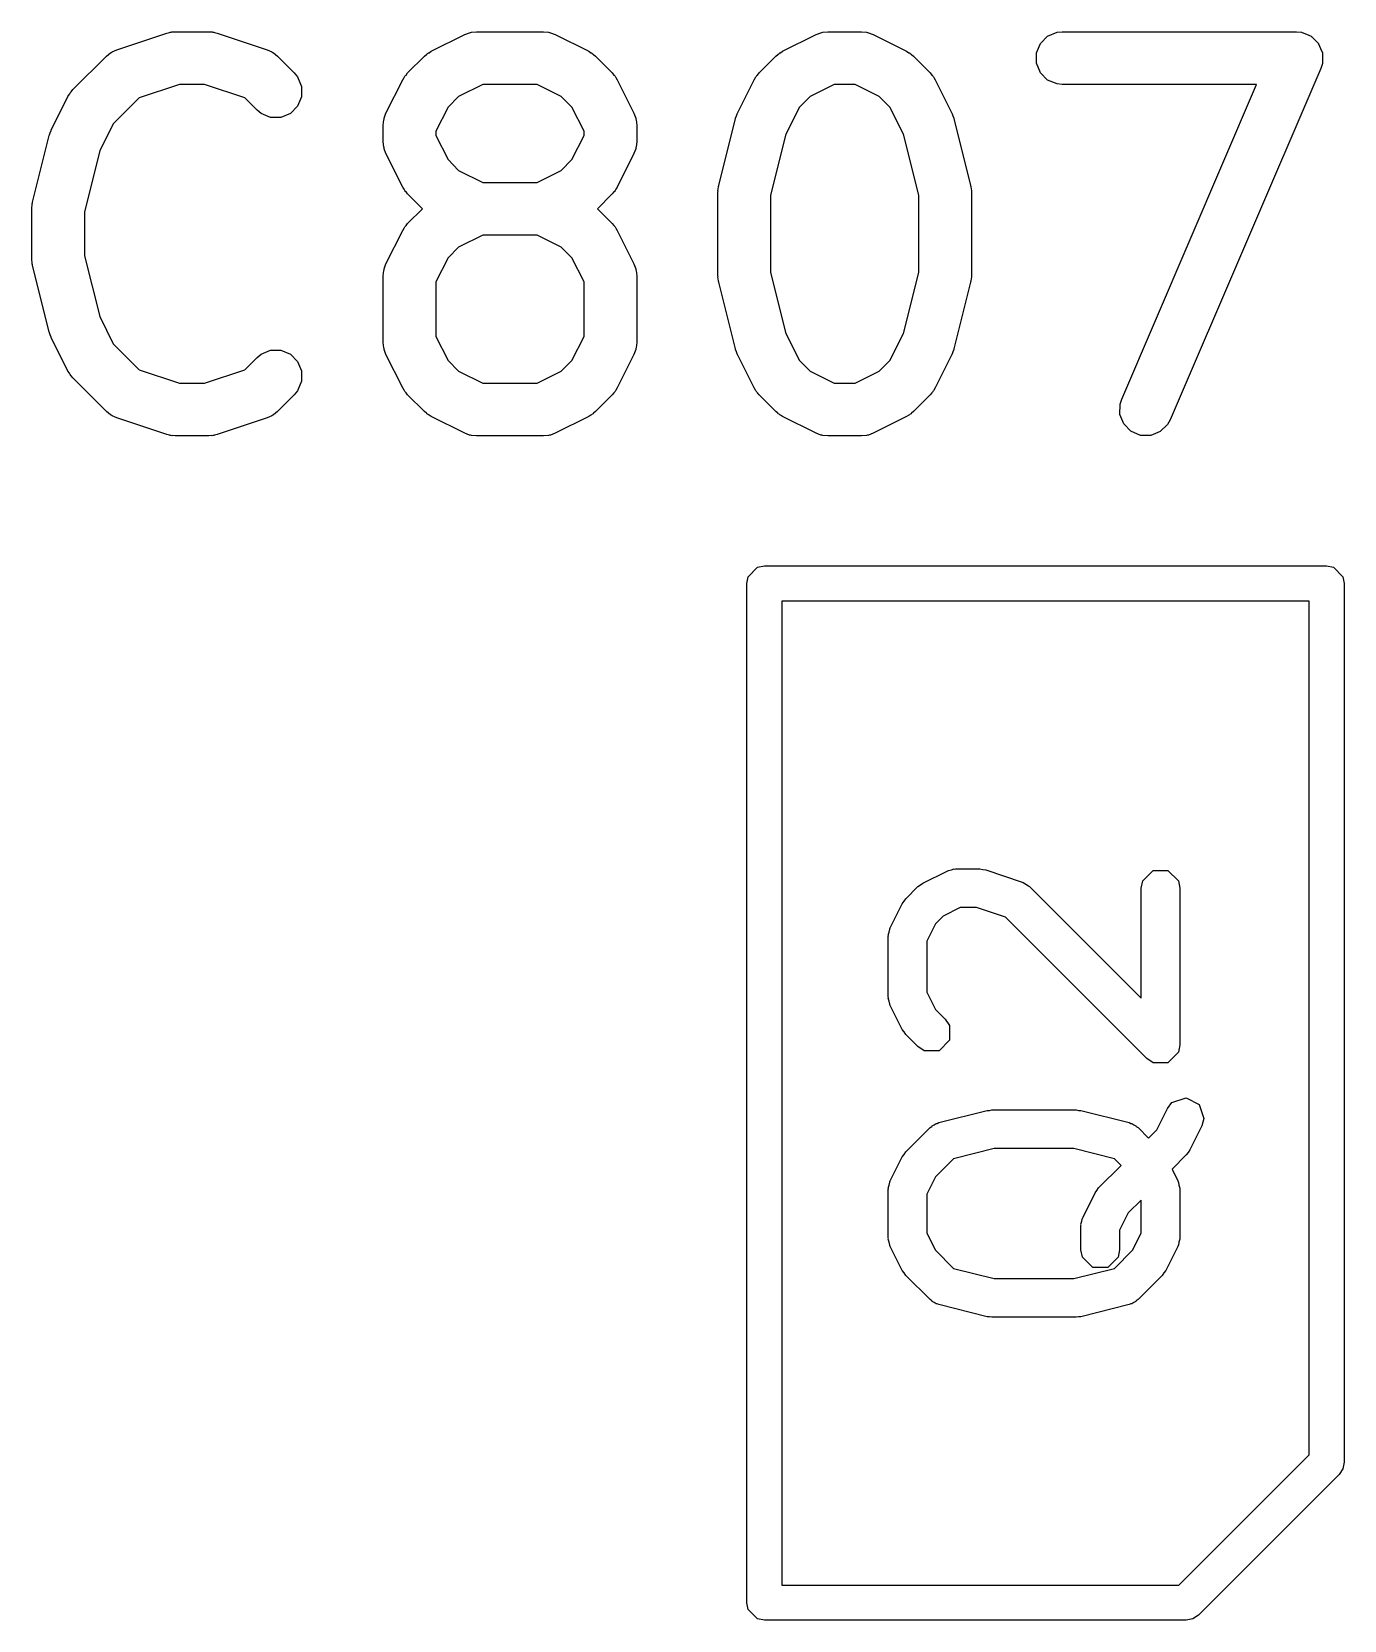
# Model space of a CAD drawing. Header units: inches. Extents: x 4.11 to 10.25, y -6.46 to -1.35.
# Drawn here: x 5.5405 to 5.6875, y -6.0728 to -5.8949 of the extents above; entities that cross this region are included whole.
import ezdxf

# ---------------------------------------------------------------- set-up
doc = ezdxf.new("R2010")
doc.units = ezdxf.units.IN
doc.header["$MEASUREMENT"] = 0
doc.layers.add('BLACK', color=250, linetype='CONTINUOUS')

msp = doc.modelspace()

# ---------------------------------------------------------------- linework, layer by layer
at = {"layer": 'BLACK', "linetype": 'CONTINUOUS'}
for p, q in [((5.54999, -5.8969), (5.55561, -5.89503)), ((5.55561, -5.89503), (5.5559, -5.89496)), ((5.5559, -5.89496), (5.55597, -5.89493)), ((5.55597, -5.89493), (5.55608, -5.89492)), ((5.55608, -5.89492), (5.55618, -5.8949)), ((5.55618, -5.8949), (5.55626, -5.8949)), ((5.55626, -5.8949), (5.55655, -5.89487)), ((5.55655, -5.89487), (5.5603, -5.89487)), ((5.5603, -5.89487), (5.56059, -5.8949)), ((5.56059, -5.8949), (5.56067, -5.8949)), ((5.56067, -5.8949), (5.56077, -5.89492)), ((5.56077, -5.89492), (5.56087, -5.89493)), ((5.56087, -5.89493), (5.56095, -5.89496)), ((5.56095, -5.89496), (5.56123, -5.89503)), ((5.56123, -5.89503), (5.56686, -5.8969)), ((5.58522, -5.89706), (5.58897, -5.89519)), ((5.58897, -5.89519), (5.58951, -5.89498)), ((5.58951, -5.89498), (5.58962, -5.89497)), ((5.58962, -5.89497), (5.58972, -5.89493)), ((5.58972, -5.89493), (5.59029, -5.89487)), ((5.59029, -5.89487), (5.59779, -5.89487)), ((5.59779, -5.89487), (5.59837, -5.89493)), ((5.59837, -5.89493), (5.59847, -5.89497)), ((5.59847, -5.89497), (5.59857, -5.89498)), ((5.59857, -5.89498), (5.59911, -5.89519)), ((5.59911, -5.89519), (5.60286, -5.89706)), ((5.62459, -5.89706), (5.62834, -5.89519)), ((5.62834, -5.89519), (5.62888, -5.89498)), ((5.62888, -5.89498), (5.62899, -5.89497)), ((5.62899, -5.89497), (5.62909, -5.89493)), ((5.62909, -5.89493), (5.62966, -5.89487)), ((5.62966, -5.89487), (5.63341, -5.89487)), ((5.63341, -5.89487), (5.63399, -5.89493)), ((5.63399, -5.89493), (5.63409, -5.89497)), ((5.63409, -5.89497), (5.63419, -5.89498)), ((5.63419, -5.89498), (5.63473, -5.89519)), ((5.63473, -5.89519), (5.63848, -5.89706)), ((5.65346, -5.89619), (5.65427, -5.89537)), ((5.65427, -5.89537), (5.65533, -5.89493)), ((5.65533, -5.89493), (5.65591, -5.89487)), ((5.65591, -5.89487), (5.68216, -5.89487)), ((5.68216, -5.89487), (5.68273, -5.89493)), ((5.68273, -5.89493), (5.68275, -5.89494)), ((5.68275, -5.89494), (5.68277, -5.89494)), ((5.68277, -5.89494), (5.68328, -5.89516)), ((5.68328, -5.89516), (5.6838, -5.89537)), ((5.6838, -5.89537), (5.68381, -5.89539)), ((5.68381, -5.89539), (5.68383, -5.89539)), ((5.68383, -5.89539), (5.68422, -5.89579)), ((5.68422, -5.89579), (5.68461, -5.89619)), ((5.54884, -5.89761), (5.54928, -5.89725)), ((5.54928, -5.89725), (5.54938, -5.89721)), ((5.54938, -5.89721), (5.54946, -5.89714)), ((5.54946, -5.89714), (5.54999, -5.8969)), ((5.56686, -5.8969), (5.56738, -5.89714)), ((5.56738, -5.89714), (5.56746, -5.89721)), ((5.56746, -5.89721), (5.56756, -5.89725)), ((5.56756, -5.89725), (5.56801, -5.89761)), ((5.58446, -5.89761), (5.58468, -5.89743)), ((5.58468, -5.89743), (5.58473, -5.89737)), ((5.58473, -5.89737), (5.58482, -5.89731)), ((5.58482, -5.89731), (5.5849, -5.89725)), ((5.5849, -5.89725), (5.58498, -5.89722)), ((5.58498, -5.89722), (5.58522, -5.89706)), ((5.60286, -5.89706), (5.60311, -5.89722)), ((5.60311, -5.89722), (5.60318, -5.89725)), ((5.60318, -5.89725), (5.60326, -5.89731)), ((5.60326, -5.89731), (5.60335, -5.89737)), ((5.60335, -5.89737), (5.6034, -5.89743)), ((5.6034, -5.89743), (5.60363, -5.89761)), ((5.62383, -5.89761), (5.62405, -5.89743)), ((5.62405, -5.89743), (5.6241, -5.89737)), ((5.6241, -5.89737), (5.62419, -5.89731)), ((5.62419, -5.89731), (5.62427, -5.89725)), ((5.62427, -5.89725), (5.62435, -5.89722)), ((5.62435, -5.89722), (5.62459, -5.89706)), ((5.63848, -5.89706), (5.63873, -5.89722)), ((5.63873, -5.89722), (5.6388, -5.89725)), ((5.6388, -5.89725), (5.63888, -5.89731)), ((5.63888, -5.89731), (5.63897, -5.89737)), ((5.63897, -5.89737), (5.63902, -5.89743)), ((5.63902, -5.89743), (5.63925, -5.89761)), ((5.65301, -5.89725), (5.65346, -5.89619)), ((5.65301, -5.8984), (5.65301, -5.89725)), ((5.68461, -5.89619), (5.68462, -5.8962)), ((5.68462, -5.8962), (5.68463, -5.89622)), ((5.68463, -5.89622), (5.68484, -5.89674)), ((5.68484, -5.89674), (5.68505, -5.89725)), ((5.68505, -5.89725), (5.68505, -5.89727)), ((5.68505, -5.89727), (5.68506, -5.89729)), ((5.68506, -5.89729), (5.68505, -5.89785)), ((5.54509, -5.90136), (5.54884, -5.89761)), ((5.56801, -5.89761), (5.56988, -5.89949)), ((5.58258, -5.89949), (5.58446, -5.89761)), ((5.60363, -5.89761), (5.6055, -5.89949)), ((5.62195, -5.89949), (5.62383, -5.89761)), ((5.63925, -5.89761), (5.64113, -5.89949)), ((5.65346, -5.89947), (5.65301, -5.8984)), ((5.68487, -5.89899), (5.668, -5.93836)), ((5.68505, -5.89844), (5.68487, -5.89899)), ((5.68505, -5.89785), (5.68505, -5.8984)), ((5.68505, -5.8984), (5.68505, -5.89842)), ((5.68505, -5.89842), (5.68505, -5.89844)), ((5.55703, -5.90078), (5.55252, -5.90228)), ((5.55982, -5.90078), (5.55703, -5.90078)), ((5.56433, -5.90228), (5.55982, -5.90078)), ((5.56988, -5.89949), (5.57025, -5.89994)), ((5.57025, -5.89994), (5.57069, -5.901)), ((5.57069, -5.901), (5.57069, -5.90215)), ((5.58015, -5.90401), (5.58203, -5.90026)), ((5.58203, -5.90026), (5.58218, -5.90001)), ((5.58218, -5.90001), (5.58221, -5.89994)), ((5.58221, -5.89994), (5.58228, -5.89986)), ((5.58228, -5.89986), (5.58234, -5.89977)), ((5.58234, -5.89977), (5.5824, -5.89972)), ((5.5824, -5.89972), (5.58258, -5.89949)), ((5.59099, -5.90078), (5.58829, -5.90213)), ((5.5971, -5.90078), (5.59099, -5.90078)), ((5.59979, -5.90213), (5.5971, -5.90078)), ((5.6055, -5.89949), (5.60569, -5.89972)), ((5.60569, -5.89972), (5.60575, -5.89977)), ((5.60575, -5.89977), (5.60581, -5.89986)), ((5.60581, -5.89986), (5.60587, -5.89994)), ((5.60587, -5.89994), (5.6059, -5.90001)), ((5.6059, -5.90001), (5.60606, -5.90026)), ((5.60606, -5.90026), (5.60793, -5.90401)), ((5.61952, -5.90401), (5.6214, -5.90026)), ((5.6214, -5.90026), (5.62155, -5.90001)), ((5.62155, -5.90001), (5.62158, -5.89994)), ((5.62158, -5.89994), (5.62165, -5.89986)), ((5.62165, -5.89986), (5.62171, -5.89977)), ((5.62171, -5.89977), (5.62177, -5.89972)), ((5.62177, -5.89972), (5.62195, -5.89949)), ((5.63036, -5.90078), (5.62766, -5.90213)), ((5.63272, -5.90078), (5.63036, -5.90078)), ((5.63541, -5.90213), (5.63272, -5.90078)), ((5.64113, -5.89949), (5.64131, -5.89972)), ((5.64131, -5.89972), (5.64137, -5.89977)), ((5.64137, -5.89977), (5.64143, -5.89986)), ((5.64143, -5.89986), (5.64149, -5.89994)), ((5.64149, -5.89994), (5.64152, -5.90001)), ((5.64152, -5.90001), (5.64168, -5.90026)), ((5.64168, -5.90026), (5.64355, -5.90401)), ((5.65427, -5.90028), (5.65346, -5.89947)), ((5.65533, -5.90072), (5.65427, -5.90028)), ((5.65591, -5.90078), (5.65533, -5.90072)), ((5.67768, -5.90078), (5.65591, -5.90078)), ((5.66257, -5.93603), (5.67768, -5.90078)), ((5.54266, -5.90588), (5.54453, -5.90213)), ((5.54453, -5.90213), (5.54469, -5.90188)), ((5.54469, -5.90188), (5.54472, -5.90181)), ((5.54472, -5.90181), (5.54479, -5.90173)), ((5.54479, -5.90173), (5.54484, -5.90164)), ((5.54484, -5.90164), (5.5449, -5.90159)), ((5.5449, -5.90159), (5.54509, -5.90136)), ((5.55252, -5.90228), (5.5496, -5.9052)), ((5.56571, -5.90366), (5.56433, -5.90228)), ((5.57069, -5.90215), (5.57025, -5.90322)), ((5.58829, -5.90213), (5.5871, -5.90333)), ((5.60099, -5.90333), (5.59979, -5.90213)), ((5.62766, -5.90213), (5.62647, -5.90333)), ((5.63661, -5.90333), (5.63541, -5.90213)), ((5.56616, -5.90403), (5.56571, -5.90366)), ((5.56722, -5.90447), (5.56616, -5.90403)), ((5.56837, -5.90447), (5.56722, -5.90447)), ((5.56944, -5.90403), (5.56837, -5.90447)), ((5.57025, -5.90322), (5.56944, -5.90403)), ((5.5799, -5.90475), (5.57994, -5.90465)), ((5.57994, -5.90465), (5.57995, -5.90455)), ((5.57995, -5.90455), (5.58015, -5.90401)), ((5.5871, -5.90333), (5.58575, -5.90602)), ((5.60234, -5.90602), (5.60099, -5.90333)), ((5.60793, -5.90401), (5.60814, -5.90455)), ((5.60814, -5.90455), (5.60815, -5.90465)), ((5.60815, -5.90465), (5.60819, -5.90475)), ((5.61743, -5.91211), (5.6193, -5.90461)), ((5.6193, -5.90461), (5.61931, -5.90457)), ((5.61931, -5.90457), (5.61932, -5.90455)), ((5.61932, -5.90455), (5.61941, -5.90431)), ((5.61941, -5.90431), (5.61949, -5.90407)), ((5.61949, -5.90407), (5.61951, -5.90405)), ((5.61951, -5.90405), (5.61952, -5.90401)), ((5.62647, -5.90333), (5.62495, -5.90636)), ((5.63813, -5.90636), (5.63661, -5.90333)), ((5.64355, -5.90401), (5.64357, -5.90405)), ((5.64357, -5.90405), (5.64358, -5.90407)), ((5.64358, -5.90407), (5.64367, -5.90431)), ((5.64367, -5.90431), (5.64376, -5.90455)), ((5.64376, -5.90455), (5.64376, -5.90457)), ((5.64376, -5.90457), (5.64378, -5.90461)), ((5.64378, -5.90461), (5.64565, -5.91211)), ((5.54056, -5.91398), (5.54243, -5.90649)), ((5.54243, -5.90649), (5.54245, -5.90644)), ((5.54245, -5.90642), (5.54254, -5.90618)), ((5.54245, -5.90644), (5.54245, -5.90642)), ((5.54254, -5.90618), (5.54263, -5.90594)), ((5.54263, -5.90594), (5.54264, -5.90592)), ((5.54264, -5.90592), (5.54266, -5.90588)), ((5.5496, -5.9052), (5.54808, -5.90823)), ((5.57984, -5.90533), (5.5799, -5.90475)), ((5.57984, -5.9072), (5.57984, -5.90533)), ((5.58575, -5.90602), (5.58575, -5.9065)), ((5.60234, -5.9065), (5.60234, -5.90602)), ((5.60819, -5.90475), (5.60824, -5.90533)), ((5.60824, -5.90533), (5.60824, -5.9072)), ((5.62495, -5.90636), (5.62324, -5.91319)), ((5.63983, -5.91319), (5.63813, -5.90636)), ((5.54808, -5.90823), (5.54638, -5.91506)), ((5.5799, -5.90778), (5.57984, -5.9072)), ((5.57994, -5.90788), (5.5799, -5.90778)), ((5.57995, -5.90798), (5.57994, -5.90788)), ((5.58015, -5.90852), (5.57995, -5.90798)), ((5.58575, -5.9065), (5.5871, -5.9092)), ((5.60099, -5.9092), (5.60234, -5.9065)), ((5.60814, -5.90798), (5.60793, -5.90852)), ((5.60815, -5.90788), (5.60814, -5.90798)), ((5.60819, -5.90778), (5.60815, -5.90788)), ((5.60824, -5.9072), (5.60819, -5.90778)), ((5.58203, -5.91227), (5.58015, -5.90852)), ((5.5871, -5.9092), (5.58829, -5.9104)), ((5.59979, -5.9104), (5.60099, -5.9092)), ((5.60793, -5.90852), (5.60606, -5.91227)), ((5.58829, -5.9104), (5.59099, -5.91175)), ((5.59099, -5.91175), (5.5971, -5.91175)), ((5.5971, -5.91175), (5.59979, -5.9104)), ((5.58218, -5.91252), (5.58203, -5.91227)), ((5.58221, -5.91259), (5.58218, -5.91252)), ((5.58228, -5.91267), (5.58221, -5.91259)), ((5.58234, -5.91276), (5.58228, -5.91267)), ((5.5824, -5.91281), (5.58234, -5.91276)), ((5.58258, -5.91304), (5.5824, -5.91281)), ((5.58424, -5.9147), (5.58258, -5.91304)), ((5.6055, -5.91304), (5.60384, -5.9147)), ((5.60569, -5.91281), (5.6055, -5.91304)), ((5.60575, -5.91276), (5.60569, -5.91281)), ((5.60581, -5.91267), (5.60575, -5.91276)), ((5.60587, -5.91259), (5.60581, -5.91267)), ((5.6059, -5.91252), (5.60587, -5.91259)), ((5.60606, -5.91227), (5.6059, -5.91252)), ((5.61734, -5.91268), (5.61737, -5.91247)), ((5.61735, -5.91273), (5.61734, -5.91268)), ((5.61734, -5.91283), (5.61735, -5.91273)), ((5.61734, -5.9222), (5.61734, -5.91283)), ((5.61737, -5.91247), (5.61739, -5.91225)), ((5.61739, -5.91225), (5.61741, -5.91221)), ((5.61741, -5.91221), (5.61743, -5.91211)), ((5.62324, -5.91319), (5.62324, -5.92184)), ((5.63983, -5.92184), (5.63983, -5.91319)), ((5.64565, -5.91211), (5.64567, -5.91221)), ((5.64567, -5.91221), (5.64568, -5.91225)), ((5.64568, -5.91225), (5.6457, -5.91247)), ((5.6457, -5.91247), (5.64574, -5.91268)), ((5.64574, -5.91268), (5.64573, -5.91273)), ((5.64573, -5.91273), (5.64574, -5.91283)), ((5.64574, -5.91283), (5.64574, -5.9222)), ((5.54047, -5.91456), (5.54051, -5.91434)), ((5.54048, -5.9146), (5.54047, -5.91456)), ((5.54047, -5.9147), (5.54048, -5.9146)), ((5.54047, -5.92032), (5.54047, -5.9147)), ((5.54051, -5.91434), (5.54053, -5.91412)), ((5.54053, -5.91412), (5.54054, -5.91408)), ((5.54054, -5.91408), (5.54056, -5.91398)), ((5.54638, -5.91506), (5.54638, -5.91996)), ((5.58258, -5.91636), (5.58424, -5.9147)), ((5.60384, -5.9147), (5.6055, -5.91636)), ((5.58015, -5.92088), (5.58203, -5.91713)), ((5.58203, -5.91713), (5.58218, -5.91688)), ((5.58218, -5.91688), (5.58221, -5.91681)), ((5.58221, -5.91681), (5.58228, -5.91673)), ((5.58228, -5.91673), (5.58234, -5.91664)), ((5.58234, -5.91664), (5.5824, -5.91659)), ((5.5824, -5.91659), (5.58258, -5.91636)), ((5.6055, -5.91636), (5.60569, -5.91659)), ((5.60569, -5.91659), (5.60575, -5.91664)), ((5.60575, -5.91664), (5.60581, -5.91673)), ((5.60581, -5.91673), (5.60587, -5.91681)), ((5.60587, -5.91681), (5.6059, -5.91688)), ((5.6059, -5.91688), (5.60606, -5.91713)), ((5.60606, -5.91713), (5.60793, -5.92088)), ((5.59099, -5.91765), (5.58829, -5.919)), ((5.5971, -5.91765), (5.59099, -5.91765)), ((5.59979, -5.919), (5.5971, -5.91765)), ((5.54048, -5.92043), (5.54047, -5.92032)), ((5.54047, -5.92047), (5.54048, -5.92043)), ((5.54051, -5.92068), (5.54047, -5.92047)), ((5.54053, -5.9209), (5.54051, -5.92068)), ((5.54638, -5.91996), (5.54808, -5.92679)), ((5.5871, -5.9202), (5.58575, -5.9229)), ((5.58829, -5.919), (5.5871, -5.9202)), ((5.60099, -5.9202), (5.59979, -5.919)), ((5.60234, -5.9229), (5.60099, -5.9202)), ((5.54054, -5.92094), (5.54053, -5.9209)), ((5.54056, -5.92104), (5.54054, -5.92094)), ((5.54243, -5.92854), (5.54056, -5.92104)), ((5.57984, -5.9222), (5.5799, -5.92162)), ((5.57984, -5.9297), (5.57984, -5.9222)), ((5.5799, -5.92162), (5.57994, -5.92153)), ((5.57994, -5.92153), (5.57995, -5.92142)), ((5.57995, -5.92142), (5.58015, -5.92088)), ((5.60793, -5.92088), (5.60814, -5.92142)), ((5.60814, -5.92142), (5.60815, -5.92153)), ((5.60815, -5.92153), (5.60819, -5.92162)), ((5.60819, -5.92162), (5.60824, -5.9222)), ((5.60824, -5.9222), (5.60824, -5.9297)), ((5.61735, -5.9223), (5.61734, -5.9222)), ((5.61734, -5.92234), (5.61735, -5.9223)), ((5.61737, -5.92256), (5.61734, -5.92234)), ((5.62324, -5.92184), (5.62495, -5.92867)), ((5.63813, -5.92867), (5.63983, -5.92184)), ((5.64574, -5.92234), (5.6457, -5.92256)), ((5.64574, -5.9222), (5.64573, -5.9223)), ((5.64573, -5.9223), (5.64574, -5.92234)), ((5.58575, -5.9229), (5.58575, -5.929)), ((5.60234, -5.929), (5.60234, -5.9229)), ((5.61739, -5.92278), (5.61737, -5.92256)), ((5.61741, -5.92282), (5.61739, -5.92278)), ((5.61743, -5.92292), (5.61741, -5.92282)), ((5.6193, -5.93041), (5.61743, -5.92292)), ((5.64565, -5.92292), (5.64378, -5.93041)), ((5.64567, -5.92282), (5.64565, -5.92292)), ((5.64568, -5.92278), (5.64567, -5.92282)), ((5.6457, -5.92256), (5.64568, -5.92278)), ((5.54808, -5.92679), (5.5496, -5.92982)), ((5.54245, -5.92858), (5.54243, -5.92854)), ((5.54245, -5.9286), (5.54245, -5.92858)), ((5.54254, -5.92884), (5.54245, -5.9286)), ((5.54263, -5.92908), (5.54254, -5.92884)), ((5.54264, -5.9291), (5.54263, -5.92908)), ((5.54266, -5.92914), (5.54264, -5.9291)), ((5.54453, -5.93289), (5.54266, -5.92914)), ((5.58575, -5.929), (5.5871, -5.9317)), ((5.60099, -5.9317), (5.60234, -5.929)), ((5.62495, -5.92867), (5.62647, -5.9317)), ((5.63661, -5.9317), (5.63813, -5.92867)), ((5.5496, -5.92982), (5.55252, -5.93274)), ((5.56433, -5.93274), (5.56571, -5.93136)), ((5.56571, -5.93136), (5.56616, -5.93099)), ((5.56616, -5.93099), (5.56722, -5.93055)), ((5.56722, -5.93055), (5.56837, -5.93055)), ((5.56837, -5.93055), (5.56944, -5.93099)), ((5.56944, -5.93099), (5.57025, -5.93181)), ((5.5799, -5.93027), (5.57984, -5.9297)), ((5.57994, -5.93037), (5.5799, -5.93027)), ((5.57995, -5.93048), (5.57994, -5.93037)), ((5.58015, -5.93102), (5.57995, -5.93048)), ((5.58203, -5.93477), (5.58015, -5.93102)), ((5.60793, -5.93102), (5.60606, -5.93477)), ((5.60814, -5.93048), (5.60793, -5.93102)), ((5.60815, -5.93037), (5.60814, -5.93048)), ((5.60819, -5.93027), (5.60815, -5.93037)), ((5.60824, -5.9297), (5.60819, -5.93027)), ((5.61931, -5.93046), (5.6193, -5.93041)), ((5.61932, -5.93048), (5.61931, -5.93046)), ((5.61941, -5.93072), (5.61932, -5.93048)), ((5.61949, -5.93096), (5.61941, -5.93072)), ((5.61951, -5.93098), (5.61949, -5.93096)), ((5.61952, -5.93102), (5.61951, -5.93098)), ((5.6214, -5.93477), (5.61952, -5.93102)), ((5.64355, -5.93102), (5.64168, -5.93477)), ((5.64357, -5.93098), (5.64355, -5.93102)), ((5.64358, -5.93096), (5.64357, -5.93098)), ((5.64367, -5.93072), (5.64358, -5.93096)), ((5.64376, -5.93048), (5.64367, -5.93072)), ((5.64378, -5.93041), (5.64376, -5.93046)), ((5.64376, -5.93046), (5.64376, -5.93048)), ((5.54469, -5.93314), (5.54453, -5.93289)), ((5.54472, -5.93321), (5.54469, -5.93314)), ((5.55252, -5.93274), (5.55703, -5.93424)), ((5.55982, -5.93424), (5.56433, -5.93274)), ((5.57025, -5.93181), (5.57069, -5.93287)), ((5.57069, -5.93287), (5.57069, -5.93402)), ((5.5871, -5.9317), (5.58829, -5.9329)), ((5.58829, -5.9329), (5.59099, -5.93424)), ((5.5971, -5.93424), (5.59979, -5.9329)), ((5.59979, -5.9329), (5.60099, -5.9317)), ((5.62647, -5.9317), (5.62766, -5.9329)), ((5.62766, -5.9329), (5.63036, -5.93424)), ((5.63272, -5.93424), (5.63541, -5.9329)), ((5.63541, -5.9329), (5.63661, -5.9317)), ((5.54479, -5.93329), (5.54472, -5.93321)), ((5.54484, -5.93338), (5.54479, -5.93329)), ((5.5449, -5.93343), (5.54484, -5.93338)), ((5.54509, -5.93366), (5.5449, -5.93343)), ((5.54884, -5.93741), (5.54509, -5.93366)), ((5.55703, -5.93424), (5.55982, -5.93424)), ((5.57069, -5.93402), (5.57025, -5.93509)), ((5.58218, -5.93502), (5.58203, -5.93477)), ((5.59099, -5.93424), (5.5971, -5.93424)), ((5.60606, -5.93477), (5.6059, -5.93502)), ((5.62155, -5.93502), (5.6214, -5.93477)), ((5.63036, -5.93424), (5.63272, -5.93424)), ((5.64168, -5.93477), (5.64152, -5.93502)), ((5.56988, -5.93554), (5.56801, -5.93741)), ((5.57025, -5.93509), (5.56988, -5.93554)), ((5.58221, -5.93509), (5.58218, -5.93502)), ((5.58228, -5.93517), (5.58221, -5.93509)), ((5.58234, -5.93526), (5.58228, -5.93517)), ((5.5824, -5.93531), (5.58234, -5.93526)), ((5.58258, -5.93554), (5.5824, -5.93531)), ((5.58446, -5.93741), (5.58258, -5.93554)), ((5.6055, -5.93554), (5.60363, -5.93741)), ((5.60569, -5.93531), (5.6055, -5.93554)), ((5.60575, -5.93526), (5.60569, -5.93531)), ((5.60581, -5.93517), (5.60575, -5.93526)), ((5.60587, -5.93509), (5.60581, -5.93517)), ((5.6059, -5.93502), (5.60587, -5.93509)), ((5.62158, -5.93509), (5.62155, -5.93502)), ((5.62165, -5.93517), (5.62158, -5.93509)), ((5.62171, -5.93526), (5.62165, -5.93517)), ((5.62177, -5.93531), (5.62171, -5.93526)), ((5.62195, -5.93554), (5.62177, -5.93531)), ((5.62383, -5.93741), (5.62195, -5.93554)), ((5.64113, -5.93554), (5.63925, -5.93741)), ((5.64131, -5.93531), (5.64113, -5.93554)), ((5.64137, -5.93526), (5.64131, -5.93531)), ((5.64143, -5.93517), (5.64137, -5.93526)), ((5.64149, -5.93509), (5.64143, -5.93517)), ((5.64152, -5.93502), (5.64149, -5.93509)), ((5.66238, -5.93774), (5.6624, -5.93659)), ((5.6624, -5.93659), (5.66257, -5.93603)), ((5.54928, -5.93778), (5.54884, -5.93741)), ((5.54938, -5.93782), (5.54928, -5.93778)), ((5.54946, -5.93789), (5.54938, -5.93782)), ((5.54999, -5.93812), (5.54946, -5.93789)), ((5.55561, -5.94), (5.54999, -5.93812)), ((5.56686, -5.93812), (5.56123, -5.94)), ((5.56738, -5.93789), (5.56686, -5.93812)), ((5.56746, -5.93782), (5.56738, -5.93789)), ((5.56756, -5.93778), (5.56746, -5.93782)), ((5.56801, -5.93741), (5.56756, -5.93778)), ((5.58468, -5.9376), (5.58446, -5.93741)), ((5.58473, -5.93766), (5.58468, -5.9376)), ((5.58482, -5.93771), (5.58473, -5.93766)), ((5.5849, -5.93778), (5.58482, -5.93771)), ((5.58498, -5.93781), (5.5849, -5.93778)), ((5.58522, -5.93796), (5.58498, -5.93781)), ((5.58897, -5.93984), (5.58522, -5.93796)), ((5.60286, -5.93796), (5.59911, -5.93984)), ((5.60311, -5.93781), (5.60286, -5.93796)), ((5.60318, -5.93778), (5.60311, -5.93781)), ((5.60326, -5.93771), (5.60318, -5.93778)), ((5.60335, -5.93766), (5.60326, -5.93771)), ((5.6034, -5.9376), (5.60335, -5.93766)), ((5.60363, -5.93741), (5.6034, -5.9376)), ((5.62405, -5.9376), (5.62383, -5.93741)), ((5.6241, -5.93766), (5.62405, -5.9376)), ((5.62419, -5.93771), (5.6241, -5.93766)), ((5.62427, -5.93778), (5.62419, -5.93771)), ((5.62435, -5.93781), (5.62427, -5.93778)), ((5.62459, -5.93796), (5.62435, -5.93781)), ((5.62834, -5.93984), (5.62459, -5.93796)), ((5.63848, -5.93796), (5.63473, -5.93984)), ((5.63873, -5.93781), (5.63848, -5.93796)), ((5.6388, -5.93778), (5.63873, -5.93781)), ((5.63888, -5.93771), (5.6388, -5.93778)), ((5.63897, -5.93766), (5.63888, -5.93771)), ((5.63902, -5.9376), (5.63897, -5.93766)), ((5.63925, -5.93741), (5.63902, -5.9376)), ((5.66281, -5.93881), (5.66238, -5.93774)), ((5.668, -5.93836), (5.66772, -5.93887)), ((5.5559, -5.94006), (5.55561, -5.94)), ((5.55597, -5.94009), (5.5559, -5.94006)), ((5.55608, -5.9401), (5.55597, -5.94009)), ((5.55618, -5.94013), (5.55608, -5.9401)), ((5.55626, -5.94012), (5.55618, -5.94013)), ((5.55655, -5.94015), (5.55626, -5.94012)), ((5.5603, -5.94015), (5.55655, -5.94015)), ((5.56059, -5.94012), (5.5603, -5.94015)), ((5.56067, -5.94013), (5.56059, -5.94012)), ((5.56077, -5.9401), (5.56067, -5.94013)), ((5.56087, -5.94009), (5.56077, -5.9401)), ((5.56095, -5.94006), (5.56087, -5.94009)), ((5.56123, -5.94), (5.56095, -5.94006)), ((5.58951, -5.94005), (5.58897, -5.93984)), ((5.58962, -5.94005), (5.58951, -5.94005)), ((5.58972, -5.94009), (5.58962, -5.94005)), ((5.59029, -5.94015), (5.58972, -5.94009)), ((5.59779, -5.94015), (5.59029, -5.94015)), ((5.59837, -5.94009), (5.59779, -5.94015)), ((5.59847, -5.94005), (5.59837, -5.94009)), ((5.59857, -5.94005), (5.59847, -5.94005)), ((5.59911, -5.93984), (5.59857, -5.94005)), ((5.62888, -5.94005), (5.62834, -5.93984)), ((5.62899, -5.94005), (5.62888, -5.94005)), ((5.62909, -5.94009), (5.62899, -5.94005)), ((5.62966, -5.94015), (5.62909, -5.94009)), ((5.63341, -5.94015), (5.62966, -5.94015)), ((5.63399, -5.94009), (5.63341, -5.94015)), ((5.63409, -5.94005), (5.63399, -5.94009)), ((5.63419, -5.94005), (5.63409, -5.94005)), ((5.63473, -5.93984), (5.63419, -5.94005)), ((5.66361, -5.93963), (5.66281, -5.93881)), ((5.66467, -5.94009), (5.66361, -5.93963)), ((5.66582, -5.9401), (5.66467, -5.94009)), ((5.66689, -5.93967), (5.66582, -5.9401)), ((5.66772, -5.93887), (5.66689, -5.93967)), ((5.62057, -5.95669), (5.62072, -5.95594)), ((5.62072, -5.95594), (5.62179, -5.95487)), ((5.62179, -5.95487), (5.62254, -5.95472)), ((5.62254, -5.95472), (5.68553, -5.95472)), ((5.68553, -5.95472), (5.68628, -5.95487)), ((5.68628, -5.95487), (5.68735, -5.95594)), ((5.68735, -5.95594), (5.6875, -5.95669)), ((5.62057, -6.07087), (5.62057, -5.95669)), ((5.6875, -5.95669), (5.6875, -6.05512)), ((5.62451, -5.95866), (5.62451, -6.0689)), ((5.68356, -5.95866), (5.62451, -5.95866)), ((5.68356, -6.0543), (5.68356, -5.95866)), ((5.64031, -5.99025), (5.64301, -5.9889)), ((5.64301, -5.9889), (5.64311, -5.98887)), ((5.64311, -5.98887), (5.64315, -5.98883)), ((5.64315, -5.98883), (5.64349, -5.98876)), ((5.64349, -5.98876), (5.64382, -5.98867)), ((5.64382, -5.98867), (5.64387, -5.98869)), ((5.64387, -5.98869), (5.64398, -5.98867)), ((5.64398, -5.98867), (5.64668, -5.98867)), ((5.64668, -5.98867), (5.64702, -5.98873)), ((5.64702, -5.98873), (5.64736, -5.98878)), ((5.64736, -5.98878), (5.65141, -5.99013)), ((5.65141, -5.99013), (5.6515, -5.99018)), ((5.66476, -5.99083), (5.66492, -5.99)), ((5.66492, -5.99), (5.6661, -5.98883)), ((5.6661, -5.98883), (5.66775, -5.98883)), ((5.66775, -5.98883), (5.66892, -5.99)), ((5.66892, -5.99), (5.66909, -5.99083)), ((5.6384, -5.992), (5.63975, -5.99065)), ((5.63975, -5.99065), (5.64003, -5.99046)), ((5.64003, -5.99046), (5.64031, -5.99025)), ((5.6515, -5.99018), (5.65155, -5.99018)), ((5.65155, -5.99018), (5.65184, -5.99037)), ((5.65184, -5.99037), (5.65214, -5.99055)), ((5.65214, -5.99055), (5.65217, -5.99059)), ((5.65217, -5.99059), (5.65226, -5.99065)), ((5.65226, -5.99065), (5.66476, -6.00315)), ((5.66476, -6.00315), (5.66476, -5.99083)), ((5.66909, -5.99083), (5.66909, -6.00838)), ((5.63664, -5.99526), (5.63799, -5.99256)), ((5.63799, -5.99256), (5.6382, -5.99229)), ((5.6382, -5.99229), (5.6384, -5.992)), ((5.64449, -5.993), (5.64256, -5.99396)), ((5.64632, -5.993), (5.64449, -5.993)), ((5.64956, -5.99407), (5.64632, -5.993)), ((5.63651, -5.99574), (5.63658, -5.9954)), ((5.63658, -5.9954), (5.63661, -5.99537)), ((5.63661, -5.99537), (5.63664, -5.99526)), ((5.64171, -5.99481), (5.64074, -5.99674)), ((5.64256, -5.99396), (5.64171, -5.99481)), ((5.66539, -6.00991), (5.64956, -5.99407)), ((5.63641, -5.99623), (5.63643, -5.99613)), ((5.63641, -6.00298), (5.63641, -5.99623)), ((5.63642, -5.99608), (5.63651, -5.99574)), ((5.63643, -5.99613), (5.63642, -5.99608)), ((5.64074, -5.99674), (5.64074, -6.00247)), ((5.64074, -6.00247), (5.64171, -6.0044)), ((5.63643, -6.00309), (5.63641, -6.00298)), ((5.63642, -6.00313), (5.63643, -6.00309)), ((5.63651, -6.00347), (5.63642, -6.00313)), ((5.63658, -6.00381), (5.63651, -6.00347)), ((5.63661, -6.00384), (5.63658, -6.00381)), ((5.63664, -6.00395), (5.63661, -6.00384)), ((5.63799, -6.00665), (5.63664, -6.00395)), ((5.64171, -6.0044), (5.64281, -6.0055)), ((5.64281, -6.0055), (5.64328, -6.0062)), ((5.6382, -6.00692), (5.63799, -6.00665)), ((5.6384, -6.00721), (5.6382, -6.00692)), ((5.63975, -6.00856), (5.6384, -6.00721)), ((5.64328, -6.00786), (5.64211, -6.00903)), ((5.64328, -6.0062), (5.64328, -6.00786)), ((5.64045, -6.00903), (5.63975, -6.00856)), ((5.64211, -6.00903), (5.64045, -6.00903)), ((5.66892, -6.00921), (5.66775, -6.01038)), ((5.66909, -6.00838), (5.66892, -6.00921)), ((5.6661, -6.01038), (5.66539, -6.00991)), ((5.66775, -6.01038), (5.6661, -6.01038)), ((5.6661, -6.01038), (5.6661, -6.01038)), ((5.6661, -6.01038), (5.6661, -6.01038)), ((5.66775, -6.01038), (5.66775, -6.01038)), ((5.66769, -6.01551), (5.6682, -6.01484)), ((5.6682, -6.01484), (5.66978, -6.01432)), ((5.66978, -6.01432), (5.67126, -6.01506)), ((5.6421, -6.01708), (5.6475, -6.01573)), ((5.6475, -6.01573), (5.64777, -6.01572)), ((5.64777, -6.01572), (5.64803, -6.01566)), ((5.64803, -6.01566), (5.65747, -6.01566)), ((5.65747, -6.01566), (5.65774, -6.01572)), ((5.65774, -6.01572), (5.658, -6.01573)), ((5.658, -6.01573), (5.6634, -6.01708)), ((5.66649, -6.0179), (5.66769, -6.01551)), ((5.67126, -6.01506), (5.67178, -6.01663)), ((5.67178, -6.01663), (5.67156, -6.01745)), ((5.6384, -6.02035), (5.6411, -6.01765)), ((5.6411, -6.01765), (5.64129, -6.01752)), ((5.64129, -6.01752), (5.64134, -6.01744)), ((5.64134, -6.01744), (5.64158, -6.01733)), ((5.64158, -6.01733), (5.6418, -6.01718)), ((5.6418, -6.01718), (5.64189, -6.01718)), ((5.64189, -6.01718), (5.6421, -6.01708)), ((5.6634, -6.01708), (5.66361, -6.01718)), ((5.66361, -6.01718), (5.6637, -6.01718)), ((5.6637, -6.01718), (5.66392, -6.01733)), ((5.66392, -6.01733), (5.66416, -6.01744)), ((5.66416, -6.01744), (5.66421, -6.01752)), ((5.66421, -6.01752), (5.66441, -6.01765)), ((5.66441, -6.01765), (5.66557, -6.01882)), ((5.66557, -6.01882), (5.66649, -6.0179)), ((5.67156, -6.01745), (5.67021, -6.02015)), ((5.6382, -6.02064), (5.6384, -6.02035)), ((5.64829, -6.01999), (5.64373, -6.02113)), ((5.65721, -6.01999), (5.64829, -6.01999)), ((5.66177, -6.02113), (5.65721, -6.01999)), ((5.67021, -6.02015), (5.67, -6.02042)), ((5.63664, -6.02361), (5.63799, -6.02091)), ((5.63799, -6.02091), (5.6382, -6.02064)), ((5.64373, -6.02113), (5.64171, -6.02316)), ((5.65999, -6.0244), (5.66251, -6.02188)), ((5.66251, -6.02188), (5.66177, -6.02113)), ((5.6698, -6.02071), (5.66821, -6.02231)), ((5.67, -6.02042), (5.6698, -6.02071)), ((5.63651, -6.02409), (5.63658, -6.02375)), ((5.63658, -6.02375), (5.63661, -6.02371)), ((5.63661, -6.02371), (5.63664, -6.02361)), ((5.64171, -6.02316), (5.64074, -6.02509)), ((5.66821, -6.02231), (5.66886, -6.02361)), ((5.66886, -6.02361), (5.66889, -6.02371)), ((5.66889, -6.02371), (5.66892, -6.02375)), ((5.66892, -6.02375), (5.66899, -6.02409)), ((5.63641, -6.02458), (5.63643, -6.02447)), ((5.63641, -6.02998), (5.63641, -6.02458)), ((5.63642, -6.02442), (5.63651, -6.02409)), ((5.63643, -6.02447), (5.63642, -6.02442)), ((5.64074, -6.02509), (5.64074, -6.02947)), ((5.65824, -6.02766), (5.65959, -6.02496)), ((5.65959, -6.02496), (5.6598, -6.02469)), ((5.6598, -6.02469), (5.65999, -6.0244)), ((5.66899, -6.02409), (5.66908, -6.02442)), ((5.66908, -6.02442), (5.66907, -6.02447)), ((5.66907, -6.02447), (5.66909, -6.02458)), ((5.66909, -6.02458), (5.66909, -6.02998)), ((5.6633, -6.02721), (5.66234, -6.02914)), ((5.66476, -6.02576), (5.6633, -6.02721)), ((5.66476, -6.02947), (5.66476, -6.02576)), ((5.65801, -6.02847), (5.65811, -6.02814)), ((5.65803, -6.02852), (5.65801, -6.02847)), ((5.65801, -6.02863), (5.65803, -6.02852)), ((5.65801, -6.03133), (5.65801, -6.02863)), ((5.65811, -6.02814), (5.65817, -6.0278)), ((5.65817, -6.0278), (5.65821, -6.02776)), ((5.65821, -6.02776), (5.65824, -6.02766)), ((5.66234, -6.02914), (5.66234, -6.03133)), ((5.63643, -6.03008), (5.63641, -6.02998)), ((5.63642, -6.03013), (5.63643, -6.03008)), ((5.63651, -6.03047), (5.63642, -6.03013)), ((5.63658, -6.03081), (5.63651, -6.03047)), ((5.63661, -6.03084), (5.63658, -6.03081)), ((5.63664, -6.03095), (5.63661, -6.03084)), ((5.63799, -6.03365), (5.63664, -6.03095)), ((5.64074, -6.02947), (5.64171, -6.03139)), ((5.66379, -6.03139), (5.66476, -6.02947)), ((5.66886, -6.03095), (5.66751, -6.03365)), ((5.66889, -6.03084), (5.66886, -6.03095)), ((5.66892, -6.03081), (5.66889, -6.03084)), ((5.66899, -6.03047), (5.66892, -6.03081)), ((5.66908, -6.03013), (5.66899, -6.03047)), ((5.66909, -6.02998), (5.66907, -6.03008)), ((5.66907, -6.03008), (5.66908, -6.03013)), ((5.64171, -6.03139), (5.64373, -6.03342)), ((5.65817, -6.03216), (5.65801, -6.03133)), ((5.65935, -6.03333), (5.65817, -6.03216)), ((5.66218, -6.03216), (5.661, -6.03333)), ((5.66177, -6.03342), (5.66379, -6.03139)), ((5.66234, -6.03133), (5.66218, -6.03216)), ((5.6382, -6.03392), (5.63799, -6.03365)), ((5.6384, -6.03421), (5.6382, -6.03392)), ((5.6411, -6.03691), (5.6384, -6.03421)), ((5.64373, -6.03342), (5.64829, -6.03456)), ((5.64829, -6.03456), (5.65721, -6.03456)), ((5.65721, -6.03456), (5.66177, -6.03342)), ((5.661, -6.03333), (5.65935, -6.03333)), ((5.66711, -6.03421), (5.66441, -6.03691)), ((5.6673, -6.03392), (5.66711, -6.03421)), ((5.66751, -6.03365), (5.6673, -6.03392)), ((5.64129, -6.03704), (5.6411, -6.03691)), ((5.64134, -6.03712), (5.64129, -6.03704)), ((5.64158, -6.03723), (5.64134, -6.03712)), ((5.6418, -6.03738), (5.64158, -6.03723)), ((5.64189, -6.03738), (5.6418, -6.03738)), ((5.6421, -6.03748), (5.64189, -6.03738)), ((5.6475, -6.03883), (5.6421, -6.03748)), ((5.6634, -6.03748), (5.658, -6.03883)), ((5.66361, -6.03738), (5.6634, -6.03748)), ((5.6637, -6.03738), (5.66361, -6.03738)), ((5.66392, -6.03723), (5.6637, -6.03738)), ((5.66416, -6.03712), (5.66392, -6.03723)), ((5.66421, -6.03704), (5.66416, -6.03712)), ((5.66441, -6.03691), (5.66421, -6.03704)), ((5.64777, -6.03884), (5.6475, -6.03883)), ((5.64803, -6.03889), (5.64777, -6.03884)), ((5.65747, -6.03889), (5.64803, -6.03889)), ((5.65774, -6.03884), (5.65747, -6.03889)), ((5.658, -6.03883), (5.65774, -6.03884)), ((5.66897, -6.0689), (5.68356, -6.0543)), ((5.68735, -6.05587), (5.68692, -6.05651)), ((5.6875, -6.05512), (5.68735, -6.05587)), ((5.68735, -6.05587), (5.68735, -6.05587)), ((5.68692, -6.05651), (5.67118, -6.07226)), ((5.62451, -6.0689), (5.66897, -6.0689)), ((5.62072, -6.07162), (5.62057, -6.07087)), ((5.62179, -6.07268), (5.62072, -6.07162)), ((5.62254, -6.07283), (5.62179, -6.07268)), ((5.66978, -6.07283), (5.62254, -6.07283)), ((5.67054, -6.07268), (5.66978, -6.07283)), ((5.67118, -6.07226), (5.67054, -6.07268))]:
    msp.add_line(p, q, dxfattribs=at)

doc.saveas('drawing.dxf')
